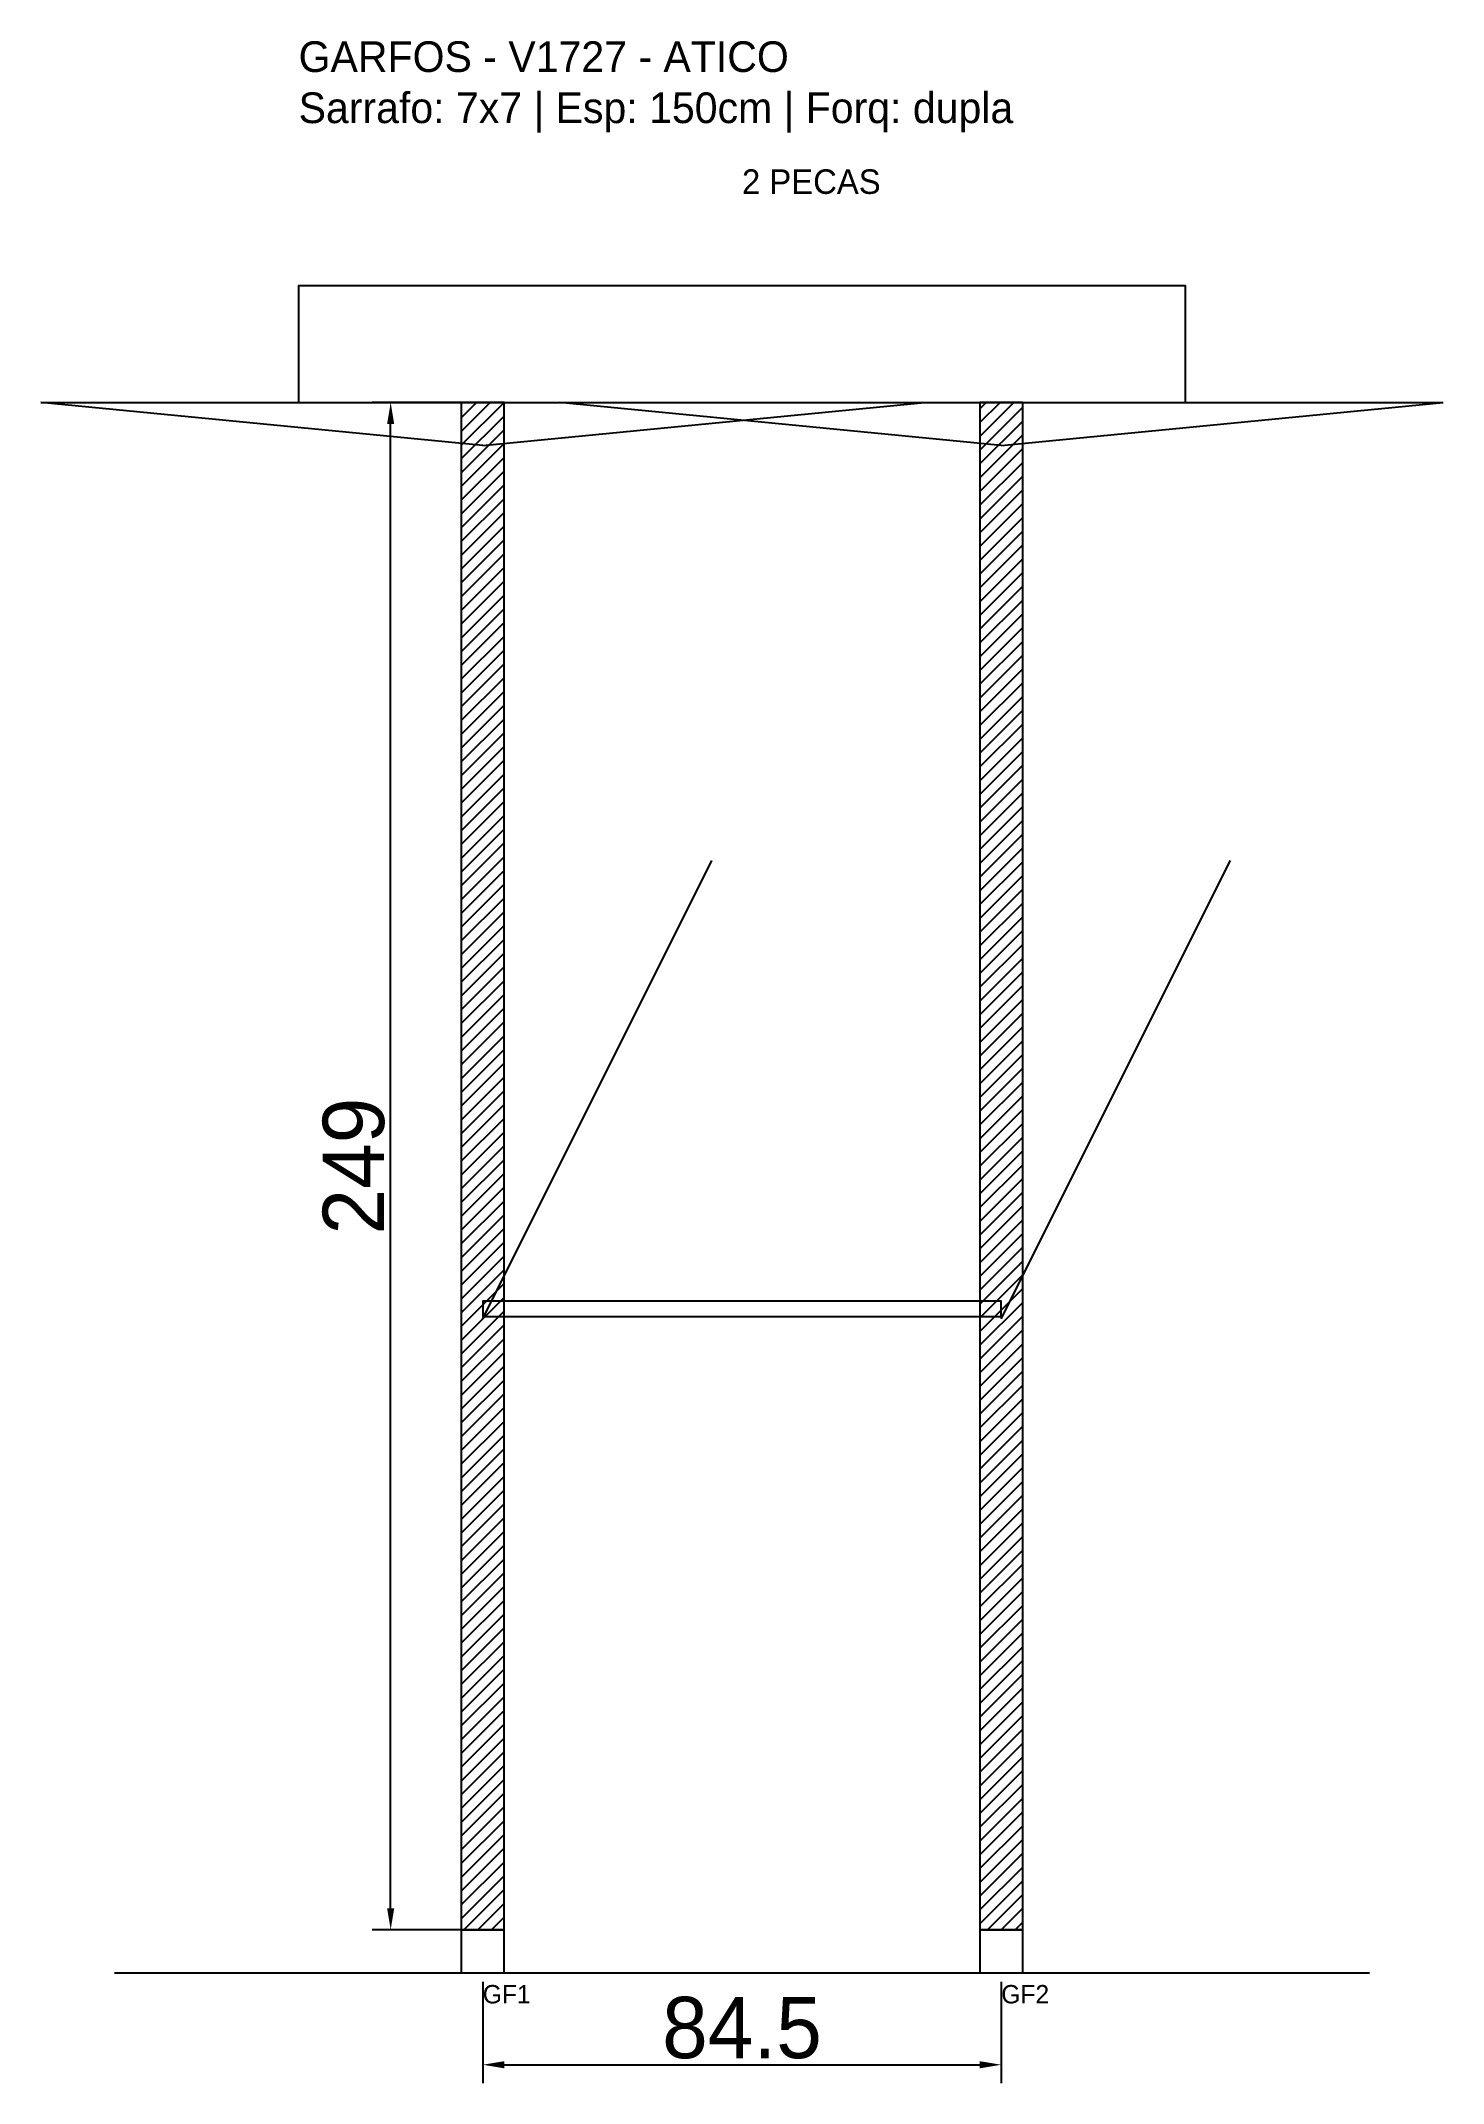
# Model space of a CAD drawing. Header units: metres. Extents: x -42 to 186, y -25 to 308.
import ezdxf

# ---------------------------------------------------------------- set-up
doc = ezdxf.new("R2010")
doc.units = ezdxf.units.M
for name, color, linetype in [('BARRA_ANCORAGEM', 1, 'Continuous'), ('COTA', 241, 'Continuous'), ('GARFOS OK', 3, 'Continuous'), ('NOME DA VIGA', 6, 'Continuous'), ('SARR_7x7', 40, 'Continuous'), ('TIRAS REESCORAMENTO', 252, 'Continuous'), ('VIGAS', 3, 'Continuous')]:
    doc.layers.add(name, color=color, linetype=linetype)
doc.dimstyles.new('EZ DXF', dxfattribs={"dimtxt": 10, "dimasz": 3.5, "dimexe": 3, "dimexo": 1.5, "dimgap": 1, "dimtad": 1, "dimdec": 1, "dimdsep": 46, "dimcen": 2.5, "dimazin": 3, "dimtfac": 1, "dimtmove": 0, "dimatfit": 3})

msp = doc.modelspace()

# ---------------------------------------------------------------- hatches: boundary and pattern name
at = {"layer": 'COTA'}
h = msp.add_hatch(dxfattribs=at)
h.set_pattern_fill('ANSI31', scale=0.5)
h.paths.add_polyline_path([(26.5, 0), (33.5, 0), (33.5, 249), (26.5, 249)])
h = msp.add_hatch(dxfattribs=at)
h.set_pattern_fill('ANSI31', scale=0.5)
h.paths.add_polyline_path([(111, 0), (118, 0), (118, 249), (111, 249)])

# ---------------------------------------------------------------- linework, layer by layer
at = {"layer": 'BARRA_ANCORAGEM'}
for p, q in [((30, 99.6), (67.35, 174.3)), ((114.5, 99.6), (151.85, 174.3))]:
    msp.add_line(p, q, dxfattribs=at)
at = {"layer": 'GARFOS OK'}
for p, q in [((30, 242), (-42, 249)), ((-42, 249), (102, 249)), ((30, 242), (102, 249)), ((114.5, 242), (42.5, 249)), ((42.5, 249), (186.5, 249)), ((114.5, 242), (186.5, 249))]:
    msp.add_line(p, q, dxfattribs=at)
at = {"layer": 'GARFOS OK', "linetype": 'CONTINUOUS'}
msp.add_line((-30, -7), (174.5, -7), dxfattribs=at)
at = {"layer": 'GARFOS OK'}
for points in [[(26.5, 0), (33.5, 0), (33.5, 249), (26.5, 249), (26.5, 0)], [(111, 0), (118, 0), (118, 249), (111, 249), (111, 0)]]:
    msp.add_lwpolyline(points, dxfattribs=at)
at = {"layer": 'SARR_7x7'}
for points in [[(26.5, -7), (33.5, -7), (33.5, 0), (26.5, 0), (26.5, -7)], [(111, -7), (118, -7), (118, 0), (111, 0), (111, -7)]]:
    msp.add_lwpolyline(points, dxfattribs=at)
at = {"layer": 'TIRAS REESCORAMENTO'}
msp.add_lwpolyline([(30, 100), (114.5, 100), (114.5, 102.5), (30, 102.5), (30, 100)], dxfattribs=at)
at = {"layer": 'VIGAS'}
msp.add_lwpolyline([(0, 249), (144.5, 249), (144.5, 268), (0, 268), (0, 249)], dxfattribs=at)

# ---------------------------------------------------------------- texts
at = {"layer": 'NOME DA VIGA'}
for s, height, p in [('2 PECAS', 4, (72.25, 283)), ('GF1', 3, (30, -12)), ('GF2', 3, (114.5, -12))]:
    msp.add_text(s, height=height, dxfattribs=at).set_placement(p)
at = {"layer": 'NOME DA VIGA', "insert": (0, 293), "char_height": 5, "attachment_point": 7}
msp.add_mtext('GARFOS - V1727 - ATICO\\PSarrafo: 7x7 | Esp: 150cm | Forq: dupla', dxfattribs=at)

# ---------------------------------------------------------------- dimensions: what is measured, and where the dimension line sits
at = {"layer": 'COTA'}
msp.add_linear_dim(base=(15, 0), p1=(30, 0), p2=(30, 249), angle=90, dimstyle='EZ DXF', dxfattribs=at).render()
msp.add_linear_dim(base=(30, -22), p1=(30, -7), p2=(114.5, -7), dimstyle='EZ DXF', dxfattribs=at).render()

doc.saveas('drawing.dxf')
